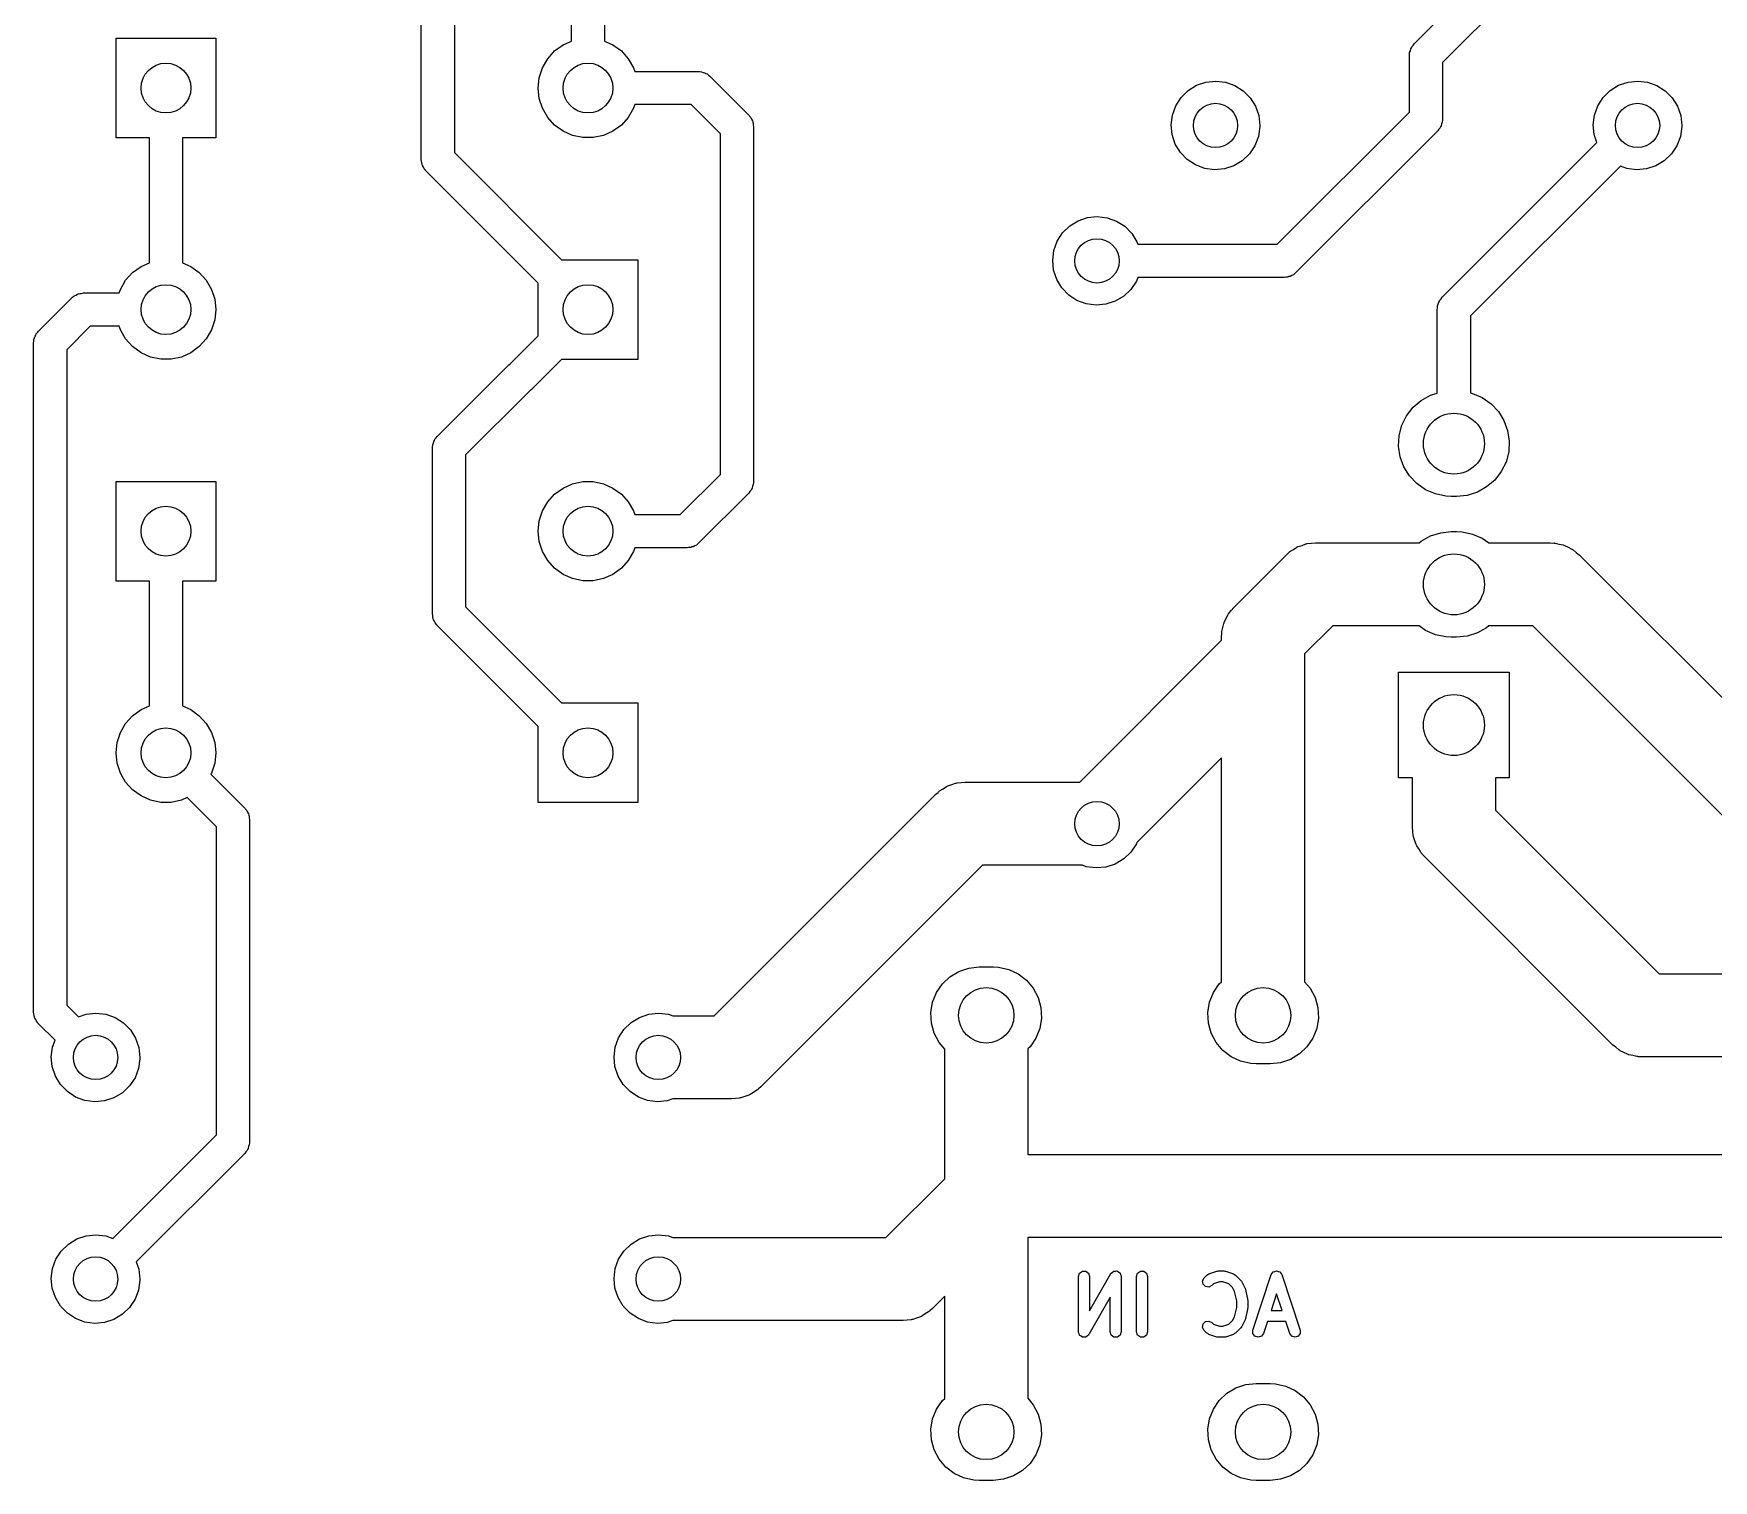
# Model space of a CAD drawing. Extents: x 21 to 79.3, y -79.1 to -20.3.
# Drawn here: x 21 to 51.33, y -79.14 to -53.02 of the extents above; entities that cross this region are included whole.
import ezdxf

# ---------------------------------------------------------------- set-up
doc = ezdxf.new("R2010")
doc.units = 0
doc.layers.add('BLACK', color=7, linetype='CONTINUOUS')

msp = doc.modelspace()

# ---------------------------------------------------------------- linework, layer by layer
at = {"layer": 'BLACK', "linetype": 'CONTINUOUS'}
for p, q in [((45.9279, -53.2029), (49.2254, -49.9053)), ((49.651, -50.3283), (46.44, -53.5393)), ((28, -55.29), (28, -52.0393)), ((28.6, -51.915), (28.6, -55.1657)), ((31.31, -52.085), (31.31, -53.1538)), ((30.71, -53.1538), (30.71, -52.2093)), ((22.49, -54.9), (22.49, -53.1)), ((22.49, -53.1), (24.29, -53.1)), ((24.29, -53.1), (24.29, -54.9)), ((30.2819, -53.471), (30.4078, -53.3312)), ((30.4078, -53.3312), (30.56, -53.2206)), ((30.56, -53.2206), (30.71, -53.1538)), ((31.31, -53.1538), (31.46, -53.2206)), ((31.46, -53.2206), (31.6122, -53.3312)), ((31.6122, -53.3312), (31.7381, -53.471)), ((45.8422, -53.3926), (45.8457, -53.3567)), ((45.8457, -53.3567), (45.858, -53.3258)), ((45.858, -53.3258), (45.8657, -53.2935)), ((45.8657, -53.2935), (45.8782, -53.2752)), ((45.8782, -53.2752), (45.8864, -53.2547)), ((45.8864, -53.2547), (45.909, -53.2303)), ((45.909, -53.2303), (45.9279, -53.2029)), ((30.1297, -53.8129), (30.1878, -53.6339)), ((30.1878, -53.6339), (30.2819, -53.471)), ((31.7381, -53.471), (31.8322, -53.6339)), ((31.8322, -53.6339), (31.8537, -53.7)), ((45.84, -53.415), (45.841, -53.4049)), ((45.84, -54.4357), (45.84, -53.415)), ((45.8404, -53.4003), (45.8422, -53.3926)), ((45.841, -53.4049), (45.8404, -53.4003)), ((46.44, -53.5393), (46.44, -54.56)), ((30.11, -54), (30.1297, -53.8129)), ((31.8537, -53.7), (33, -53.7)), ((33, -53.7), (33.0101, -53.701)), ((33.0101, -53.701), (33.0147, -53.7004)), ((33.0147, -53.7004), (33.0224, -53.7022)), ((33.0224, -53.7022), (33.0583, -53.7057)), ((33.0583, -53.7057), (33.0892, -53.718)), ((33.0892, -53.718), (33.1215, -53.7257)), ((33.1215, -53.7257), (33.1398, -53.7382)), ((33.1398, -53.7382), (33.1603, -53.7464)), ((33.1603, -53.7464), (33.1847, -53.769)), ((33.1847, -53.769), (33.2121, -53.7879)), ((33.2121, -53.7879), (33.9121, -54.4879)), ((41.8475, -54.0446), (41.9994, -53.9511)), ((41.9994, -53.9511), (42.1682, -53.8937)), ((42.1682, -53.8937), (42.3456, -53.875)), ((42.3456, -53.875), (42.5227, -53.8961)), ((42.5227, -53.8961), (42.6907, -53.956)), ((42.6907, -53.956), (42.8413, -54.0515)), ((49.4675, -54.0446), (49.6194, -53.9511)), ((49.6194, -53.9511), (49.7882, -53.8937)), ((49.7882, -53.8937), (49.9656, -53.875)), ((49.9656, -53.875), (50.1427, -53.8961)), ((50.1427, -53.8961), (50.3107, -53.956)), ((50.3107, -53.956), (50.4613, -54.0515)), ((30.1297, -54.1871), (30.11, -54)), ((30.1878, -54.3661), (30.1297, -54.1871)), ((41.6234, -54.3193), (41.72, -54.1694)), ((41.72, -54.1694), (41.8475, -54.0446)), ((42.8413, -54.0515), (42.967, -54.1781)), ((42.967, -54.1781), (43.0615, -54.3293)), ((49.2434, -54.3193), (49.34, -54.1694)), ((49.34, -54.1694), (49.4675, -54.0446)), ((50.4613, -54.0515), (50.587, -54.1781)), ((50.587, -54.1781), (50.6815, -54.3293)), ((30.2819, -54.529), (30.1878, -54.3661)), ((30.4078, -54.6688), (30.2819, -54.529)), ((31.7381, -54.529), (31.6122, -54.6688)), ((31.8322, -54.3661), (31.7381, -54.529)), ((31.8537, -54.3), (31.8322, -54.3661)), ((32.8757, -54.3), (31.8537, -54.3)), ((33.4, -54.8243), (32.8757, -54.3)), ((33.9121, -54.4879), (33.9185, -54.4957)), ((33.9185, -54.4957), (33.9222, -54.4985)), ((33.9222, -54.4985), (33.9264, -54.5053)), ((33.9264, -54.5053), (33.9493, -54.5331)), ((33.9493, -54.5331), (33.9624, -54.5637)), ((33.9624, -54.5637), (33.9799, -54.592)), ((33.9799, -54.592), (33.9839, -54.6137)), ((41.5401, -54.6638), (41.5624, -54.4869)), ((41.5624, -54.4869), (41.6234, -54.3193)), ((43.0615, -54.3293), (43.1201, -54.4978)), ((43.1201, -54.4978), (43.14, -54.675)), ((43.4557, -56.82), (45.84, -54.4357)), ((46.4378, -54.5824), (46.4343, -54.6183)), ((46.4396, -54.5747), (46.4378, -54.5824)), ((46.44, -54.56), (46.439, -54.57)), ((46.439, -54.57), (46.4396, -54.5747)), ((49.1601, -54.6638), (49.1824, -54.4869)), ((49.1824, -54.4869), (49.2434, -54.3193)), ((50.6815, -54.3293), (50.7401, -54.4978)), ((50.7401, -54.4978), (50.76, -54.675)), ((30.56, -54.7794), (30.4078, -54.6688)), ((30.7319, -54.856), (30.56, -54.7794)), ((30.9159, -54.8951), (30.7319, -54.856)), ((31.1041, -54.8951), (30.9159, -54.8951)), ((31.2881, -54.856), (31.1041, -54.8951)), ((31.46, -54.7794), (31.2881, -54.856)), ((31.6122, -54.6688), (31.46, -54.7794)), ((33.4, -60.9757), (33.4, -54.8243)), ((33.9839, -54.6137), (33.9927, -54.634)), ((33.9927, -54.634), (33.9939, -54.6673)), ((33.9939, -54.6673), (34, -54.7)), ((34, -54.7), (34, -61.1)), ((41.5575, -54.8413), (41.5401, -54.6638)), ((41.6138, -55.0106), (41.5575, -54.8413)), ((43.1149, -54.874), (43.0515, -55.0407)), ((43.1397, -54.6973), (43.1149, -54.874)), ((43.14, -54.675), (43.1397, -54.6973)), ((46.3521, -54.7721), (43.7921, -57.3321)), ((46.371, -54.7447), (46.3521, -54.7721)), ((46.3936, -54.7203), (46.371, -54.7447)), ((46.4018, -54.6998), (46.3936, -54.7203)), ((46.4143, -54.6815), (46.4018, -54.6998)), ((46.422, -54.6492), (46.4143, -54.6815)), ((46.4343, -54.6183), (46.422, -54.6492)), ((49.1775, -54.8413), (49.1601, -54.6638)), ((49.2254, -54.9853), (49.1775, -54.8413)), ((50.7349, -54.874), (50.6715, -55.0407)), ((50.7597, -54.6973), (50.7349, -54.874)), ((50.76, -54.675), (50.7597, -54.6973)), ((23.09, -54.9), (22.49, -54.9)), ((23.09, -57.1538), (23.09, -54.9)), ((24.29, -54.9), (23.69, -54.9)), ((23.69, -54.9), (23.69, -57.1538)), ((28.6, -55.1657), (30.5343, -57.1)), ((41.7062, -55.1631), (41.6138, -55.0106)), ((41.8301, -55.2914), (41.7062, -55.1631)), ((42.9528, -55.1892), (42.8237, -55.3122)), ((43.0515, -55.0407), (42.9528, -55.1892)), ((46.4329, -57.7779), (49.2254, -54.9853)), ((50.5728, -55.1892), (50.4437, -55.3122)), ((50.6715, -55.0407), (50.5728, -55.1892)), ((28.0061, -55.3227), (28, -55.29)), ((28.0073, -55.356), (28.0061, -55.3227)), ((28.0161, -55.3763), (28.0073, -55.356)), ((28.0201, -55.398), (28.0161, -55.3763)), ((28.0376, -55.4263), (28.0201, -55.398)), ((28.0507, -55.4569), (28.0376, -55.4263)), ((28.0736, -55.4847), (28.0507, -55.4569)), ((28.0778, -55.4915), (28.0736, -55.4847)), ((28.0815, -55.4943), (28.0778, -55.4915)), ((28.0879, -55.5021), (28.0815, -55.4943)), ((30.11, -57.5243), (28.0879, -55.5021)), ((41.9793, -55.3891), (41.8301, -55.2914)), ((42.1465, -55.4512), (41.9793, -55.3891)), ((42.3232, -55.4748), (42.1465, -55.4512)), ((42.5009, -55.4587), (42.3232, -55.4748)), ((42.6705, -55.4035), (42.5009, -55.4587)), ((42.8237, -55.3122), (42.6705, -55.4035)), ((49.651, -55.4083), (46.945, -58.1143)), ((49.7665, -55.4512), (49.651, -55.4083)), ((49.9432, -55.4748), (49.7665, -55.4512)), ((50.1209, -55.4587), (49.9432, -55.4748)), ((50.2905, -55.4035), (50.1209, -55.4587)), ((50.4437, -55.3122), (50.2905, -55.4035)), ((39.7075, -56.4896), (39.8594, -56.3961)), ((39.8594, -56.3961), (40.0282, -56.3387)), ((40.0282, -56.3387), (40.2056, -56.32)), ((40.2056, -56.32), (40.3827, -56.3411)), ((40.3827, -56.3411), (40.5507, -56.401)), ((40.5507, -56.401), (40.7013, -56.4965)), ((39.4834, -56.7643), (39.58, -56.6144)), ((39.58, -56.6144), (39.7075, -56.4896)), ((40.7013, -56.4965), (40.827, -56.6231)), ((40.827, -56.6231), (40.9215, -56.7743)), ((39.4001, -57.1088), (39.4224, -56.9319)), ((39.4224, -56.9319), (39.4834, -56.7643)), ((40.9215, -56.7743), (40.9374, -56.82)), ((40.9374, -56.82), (43.4557, -56.82)), ((22.7878, -57.3312), (22.94, -57.2206)), ((22.94, -57.2206), (23.09, -57.1538)), ((23.69, -57.1538), (23.84, -57.2206)), ((23.84, -57.2206), (23.9922, -57.3312)), ((30.5343, -57.1), (31.91, -57.1)), ((31.91, -57.1), (31.91, -58.9)), ((39.4175, -57.2863), (39.4001, -57.1088)), ((39.4738, -57.4556), (39.4175, -57.2863)), ((22.5678, -57.6339), (22.6619, -57.471)), ((22.6619, -57.471), (22.7878, -57.3312)), ((23.9922, -57.3312), (24.1181, -57.471)), ((24.1181, -57.471), (24.2122, -57.6339)), ((30.11, -58.4757), (30.11, -57.5243)), ((39.5662, -57.6081), (39.4738, -57.4556)), ((39.6901, -57.7364), (39.5662, -57.6081)), ((40.9115, -57.4857), (40.8128, -57.6342)), ((40.9365, -57.42), (40.9115, -57.4857)), ((43.58, -57.42), (40.9365, -57.42)), ((43.6127, -57.4139), (43.58, -57.42)), ((43.646, -57.4127), (43.6127, -57.4139)), ((43.6663, -57.4039), (43.646, -57.4127)), ((43.688, -57.3999), (43.6663, -57.4039)), ((43.7163, -57.3824), (43.688, -57.3999)), ((43.7469, -57.3693), (43.7163, -57.3824)), ((43.7747, -57.3464), (43.7469, -57.3693)), ((43.7815, -57.3422), (43.7747, -57.3464)), ((43.7843, -57.3385), (43.7815, -57.3422)), ((43.7921, -57.3321), (43.7843, -57.3385)), ((21.0879, -58.3879), (21.6879, -57.7879)), ((21.6879, -57.7879), (21.6957, -57.7815)), ((21.6957, -57.7815), (21.6985, -57.7778)), ((21.6985, -57.7778), (21.7053, -57.7736)), ((21.7053, -57.7736), (21.7331, -57.7507)), ((21.7331, -57.7507), (21.7637, -57.7376)), ((21.7637, -57.7376), (21.792, -57.7201)), ((21.792, -57.7201), (21.8137, -57.7161)), ((21.8137, -57.7161), (21.834, -57.7073)), ((21.834, -57.7073), (21.8673, -57.7061)), ((21.8673, -57.7061), (21.9, -57.7)), ((21.9, -57.7), (22.5463, -57.7)), ((22.5463, -57.7), (22.5678, -57.6339)), ((24.2122, -57.6339), (24.2703, -57.8129)), ((24.2703, -57.8129), (24.29, -58)), ((39.8393, -57.8341), (39.6901, -57.7364)), ((40.0065, -57.8962), (39.8393, -57.8341)), ((40.1832, -57.9198), (40.0065, -57.8962)), ((40.3609, -57.9037), (40.1832, -57.9198)), ((40.5305, -57.8485), (40.3609, -57.9037)), ((40.6837, -57.7572), (40.5305, -57.8485)), ((40.8128, -57.6342), (40.6837, -57.7572)), ((46.3507, -57.9317), (46.363, -57.9008)), ((46.363, -57.9008), (46.3707, -57.8685)), ((46.3707, -57.8685), (46.3832, -57.8502)), ((46.3832, -57.8502), (46.3914, -57.8297)), ((46.3914, -57.8297), (46.414, -57.8053)), ((46.414, -57.8053), (46.4329, -57.7779)), ((24.2703, -58.1871), (24.2122, -58.3661)), ((24.29, -58), (24.2703, -58.1871)), ((46.345, -57.99), (46.346, -57.9799)), ((46.345, -59.5061), (46.345, -57.99)), ((46.3454, -57.9753), (46.3472, -57.9676)), ((46.346, -57.9799), (46.3454, -57.9753)), ((46.3472, -57.9676), (46.3507, -57.9317)), ((46.945, -58.1143), (46.945, -59.5047)), ((21.0057, -58.5417), (21.018, -58.5108)), ((21.018, -58.5108), (21.0257, -58.4785)), ((21.0257, -58.4785), (21.0382, -58.4602)), ((21.0382, -58.4602), (21.0464, -58.4397)), ((21.0464, -58.4397), (21.069, -58.4153)), ((21.069, -58.4153), (21.0879, -58.3879)), ((22.0243, -58.3), (21.6, -58.7243)), ((22.5463, -58.3), (22.0243, -58.3)), ((22.5678, -58.3661), (22.5463, -58.3)), ((22.6619, -58.529), (22.5678, -58.3661)), ((22.7878, -58.6688), (22.6619, -58.529)), ((24.1181, -58.529), (23.9922, -58.6688)), ((24.2122, -58.3661), (24.1181, -58.529)), ((29.612, -58.9738), (30.11, -58.4757)), ((21, -58.6), (21.001, -58.5899)), ((21, -70.68), (21, -58.6)), ((21.0004, -58.5853), (21.0022, -58.5776)), ((21.001, -58.5899), (21.0004, -58.5853)), ((21.0022, -58.5776), (21.0057, -58.5417)), ((21.6, -58.7243), (21.6, -70.5557)), ((22.94, -58.7794), (22.7878, -58.6688)), ((23.1119, -58.856), (22.94, -58.7794)), ((23.84, -58.7794), (23.6681, -58.856)), ((23.9922, -58.6688), (23.84, -58.7794)), ((23.2959, -58.8951), (23.1119, -58.856)), ((23.4841, -58.8951), (23.2959, -58.8951)), ((23.6681, -58.856), (23.4841, -58.8951)), ((28.2879, -60.2879), (29.5634, -59.0124)), ((29.5634, -59.0124), (29.5712, -59.006)), ((29.5712, -59.006), (29.574, -59.0023)), ((29.574, -59.0023), (29.5807, -58.9981)), ((29.5807, -58.9981), (29.6086, -58.9752)), ((29.6086, -58.9752), (29.612, -58.9738)), ((30.5343, -58.9), (29.9976, -59.4366)), ((31.91, -58.9), (30.5343, -58.9)), ((29.987, -59.4468), (29.9802, -59.4509)), ((29.9898, -59.4431), (29.987, -59.4468)), ((29.9976, -59.4366), (29.9898, -59.4431)), ((29.949, -59.4753), (28.8, -60.6243)), ((29.9524, -59.4738), (29.949, -59.4753)), ((29.9802, -59.4509), (29.9524, -59.4738)), ((45.9077, -59.7631), (46.0539, -59.6379)), ((46.0539, -59.6379), (46.2223, -59.5445)), ((46.2223, -59.5445), (46.345, -59.5061)), ((46.945, -59.5047), (46.9805, -59.5121)), ((46.9805, -59.5121), (47.1572, -59.5885)), ((47.1572, -59.5885), (47.3149, -59.699)), ((47.3149, -59.699), (47.4472, -59.8388)), ((45.7047, -60.088), (45.7897, -59.9153)), ((45.7897, -59.9153), (45.9077, -59.7631)), ((47.4472, -59.8388), (47.5486, -60.0025)), ((47.5486, -60.0025), (47.6151, -60.1831)), ((28.2382, -60.3602), (28.2464, -60.3397)), ((28.2464, -60.3397), (28.269, -60.3153)), ((28.269, -60.3153), (28.2879, -60.2879)), ((45.6461, -60.4665), (45.6562, -60.2743)), ((45.6562, -60.2743), (45.7047, -60.088)), ((47.6151, -60.1831), (47.6439, -60.3735)), ((28.2, -60.5), (28.201, -60.4899)), ((28.2, -63.49), (28.2, -60.5)), ((28.2004, -60.4853), (28.2022, -60.4776)), ((28.201, -60.4899), (28.2004, -60.4853)), ((28.2022, -60.4776), (28.2057, -60.4417)), ((28.2057, -60.4417), (28.218, -60.4108)), ((28.218, -60.4108), (28.2257, -60.3785)), ((28.2257, -60.3785), (28.2382, -60.3602)), ((28.8, -60.6243), (28.8, -63.3657)), ((45.6749, -60.6569), (45.6461, -60.4665)), ((45.7414, -60.8375), (45.6749, -60.6569)), ((47.6338, -60.5657), (47.5853, -60.752)), ((47.6439, -60.3735), (47.6338, -60.5657)), ((45.8428, -61.0012), (45.7414, -60.8375)), ((47.5003, -60.9247), (47.3823, -61.0769)), ((47.5853, -60.752), (47.5003, -60.9247)), ((22.49, -62.9), (22.49, -61.1)), ((22.49, -61.1), (24.29, -61.1)), ((24.29, -61.1), (24.29, -62.9)), ((30.4078, -61.3312), (30.56, -61.2206)), ((30.56, -61.2206), (30.7319, -61.144)), ((30.7319, -61.144), (30.9159, -61.1049)), ((30.9159, -61.1049), (31.1041, -61.1049)), ((31.1041, -61.1049), (31.2881, -61.144)), ((31.2881, -61.144), (31.46, -61.2206)), ((31.46, -61.2206), (31.6122, -61.3312)), ((32.6757, -61.7), (33.4, -60.9757)), ((33.9536, -61.2603), (33.931, -61.2847)), ((33.9618, -61.2398), (33.9536, -61.2603)), ((33.9743, -61.2215), (33.9618, -61.2398)), ((33.982, -61.1892), (33.9743, -61.2215)), ((33.9943, -61.1583), (33.982, -61.1892)), ((33.9978, -61.1224), (33.9943, -61.1583)), ((33.9996, -61.1147), (33.9978, -61.1224)), ((34, -61.1), (33.999, -61.1101)), ((33.999, -61.1101), (33.9996, -61.1147)), ((45.9751, -61.141), (45.8428, -61.0012)), ((46.1328, -61.2515), (45.9751, -61.141)), ((46.3095, -61.3279), (46.1328, -61.2515)), ((47.2361, -61.2021), (47.0677, -61.2955)), ((47.3823, -61.0769), (47.2361, -61.2021)), ((30.1878, -61.6339), (30.2819, -61.471)), ((30.2819, -61.471), (30.4078, -61.3312)), ((31.6122, -61.3312), (31.7381, -61.471)), ((31.7381, -61.471), (31.8322, -61.6339)), ((33.9121, -61.3121), (33.0121, -62.2121)), ((33.931, -61.2847), (33.9121, -61.3121)), ((46.4979, -61.3673), (46.3095, -61.3279)), ((46.5975, -61.3725), (46.4979, -61.3673)), ((46.6925, -61.3725), (46.5975, -61.3725)), ((46.884, -61.353), (46.6925, -61.3725)), ((47.0677, -61.2955), (46.884, -61.353)), ((30.11, -62), (30.1297, -61.8129)), ((30.1297, -61.8129), (30.1878, -61.6339)), ((31.8322, -61.6339), (31.8537, -61.7)), ((31.8537, -61.7), (32.6757, -61.7)), ((30.1297, -62.1871), (30.11, -62)), ((46.0539, -62.1779), (46.2223, -62.0845)), ((46.2223, -62.0845), (46.406, -62.027)), ((46.406, -62.027), (46.5975, -62.0075)), ((46.5975, -62.0075), (46.6925, -62.0075)), ((46.6925, -62.0075), (46.7921, -62.0127)), ((46.7921, -62.0127), (46.9805, -62.0521)), ((46.9805, -62.0521), (47.1572, -62.1285)), ((47.1572, -62.1285), (47.2735, -62.21)), ((30.1878, -62.3661), (30.1297, -62.1871)), ((30.2819, -62.529), (30.1878, -62.3661)), ((31.8322, -62.3661), (31.7381, -62.529)), ((31.8537, -62.3), (31.8322, -62.3661)), ((32.8, -62.3), (31.8537, -62.3)), ((32.8327, -62.2939), (32.8, -62.3)), ((32.866, -62.2927), (32.8327, -62.2939)), ((32.8863, -62.2839), (32.866, -62.2927)), ((32.908, -62.2799), (32.8863, -62.2839)), ((32.9363, -62.2624), (32.908, -62.2799)), ((32.9669, -62.2493), (32.9363, -62.2624)), ((32.9947, -62.2264), (32.9669, -62.2493)), ((33.0015, -62.2222), (32.9947, -62.2264)), ((33.0043, -62.2185), (33.0015, -62.2222)), ((33.0121, -62.2121), (33.0043, -62.2185)), ((42.6697, -63.3747), (43.6147, -62.4297)), ((43.6147, -62.4297), (43.6549, -62.3941)), ((43.6549, -62.3941), (43.6639, -62.3846)), ((43.6639, -62.3846), (43.6707, -62.3801)), ((43.6707, -62.3801), (43.6843, -62.3682)), ((43.6843, -62.3682), (43.7474, -62.3299)), ((43.7474, -62.3299), (43.8092, -62.2894)), ((43.8092, -62.2894), (43.8215, -62.2849)), ((43.8215, -62.2849), (43.8328, -62.2781)), ((43.8328, -62.2781), (43.903, -62.2553)), ((43.903, -62.2553), (43.9725, -62.2301)), ((43.9725, -62.2301), (43.9855, -62.2286)), ((43.9855, -62.2286), (43.998, -62.2245)), ((43.998, -62.2245), (44.0716, -62.2186)), ((44.0716, -62.2186), (44.145, -62.21)), ((44.145, -62.21), (46.0164, -62.21)), ((46.0164, -62.21), (46.0539, -62.1779)), ((47.2735, -62.21), (48.38, -62.21)), ((48.38, -62.21), (48.4336, -62.2133)), ((48.4336, -62.2133), (48.4467, -62.213)), ((48.4467, -62.213), (48.4547, -62.2146)), ((48.4547, -62.2146), (48.4727, -62.2158)), ((48.4727, -62.2158), (48.5444, -62.2333)), ((48.5444, -62.2333), (48.6167, -62.2483)), ((48.6167, -62.2483), (48.6287, -62.2539)), ((48.6287, -62.2539), (48.6414, -62.257)), ((48.6414, -62.257), (48.7072, -62.2906)), ((48.7072, -62.2906), (48.7741, -62.3219)), ((48.7741, -62.3219), (48.7844, -62.3301)), ((48.7844, -62.3301), (48.7961, -62.336)), ((48.7961, -62.336), (48.8524, -62.3839)), ((48.8524, -62.3839), (48.9103, -62.4297)), ((48.9103, -62.4297), (52.7, -66.2193)), ((30.4078, -62.6688), (30.2819, -62.529)), ((30.56, -62.7794), (30.4078, -62.6688)), ((30.7319, -62.856), (30.56, -62.7794)), ((31.46, -62.7794), (31.2881, -62.856)), ((31.6122, -62.6688), (31.46, -62.7794)), ((31.7381, -62.529), (31.6122, -62.6688)), ((23.09, -62.9), (22.49, -62.9)), ((23.09, -65.1538), (23.09, -62.9)), ((24.29, -62.9), (23.69, -62.9)), ((23.69, -62.9), (23.69, -65.1538)), ((30.9159, -62.8951), (30.7319, -62.856)), ((31.1041, -62.8951), (30.9159, -62.8951)), ((31.2881, -62.856), (31.1041, -62.8951)), ((28.8, -63.3657), (30.5343, -65.1)), ((42.6239, -63.4326), (42.6697, -63.3747)), ((28.2061, -63.5227), (28.2, -63.49)), ((28.2073, -63.556), (28.2061, -63.5227)), ((28.2161, -63.5763), (28.2073, -63.556)), ((28.2201, -63.598), (28.2161, -63.5763)), ((28.2376, -63.6263), (28.2201, -63.598)), ((28.2507, -63.6569), (28.2376, -63.6263)), ((28.2736, -63.6847), (28.2507, -63.6569)), ((28.2778, -63.6915), (28.2736, -63.6847)), ((28.2815, -63.6943), (28.2778, -63.6915)), ((42.4733, -63.7406), (42.4883, -63.6683)), ((42.4883, -63.6683), (42.4939, -63.6563)), ((42.4939, -63.6563), (42.497, -63.6436)), ((42.497, -63.6436), (42.5306, -63.5778)), ((42.5306, -63.5778), (42.5619, -63.5109)), ((42.5619, -63.5109), (42.5701, -63.5006)), ((42.5701, -63.5006), (42.576, -63.4889)), ((42.576, -63.4889), (42.6239, -63.4326)), ((28.2879, -63.7021), (28.2815, -63.6943)), ((30.11, -65.5243), (28.2879, -63.7021)), ((39.8893, -66.53), (42.45, -63.9693)), ((42.45, -63.905), (42.4533, -63.8514)), ((42.45, -63.9693), (42.45, -63.905)), ((42.453, -63.8383), (42.4546, -63.8303)), ((42.4533, -63.8514), (42.453, -63.8383)), ((42.4546, -63.8303), (42.4558, -63.8123)), ((42.4558, -63.8123), (42.4733, -63.7406)), ((44.4557, -63.71), (43.95, -64.2157)), ((46.0165, -63.71), (44.4557, -63.71)), ((46.1328, -63.7915), (46.0165, -63.71)), ((46.3095, -63.8679), (46.1328, -63.7915)), ((46.4979, -63.9073), (46.3095, -63.8679)), ((46.5975, -63.9125), (46.4979, -63.9073)), ((46.6925, -63.9125), (46.5975, -63.9125)), ((46.884, -63.893), (46.6925, -63.9125)), ((47.0677, -63.8355), (46.884, -63.893)), ((47.2361, -63.7421), (47.0677, -63.8355)), ((47.2736, -63.71), (47.2361, -63.7421)), ((48.0693, -63.71), (47.2736, -63.71)), ((51.9732, -67.6139), (48.0693, -63.71)), ((43.95, -64.2157), (43.95, -70.1319)), ((45.645, -66.4525), (45.645, -64.5475)), ((45.645, -64.5475), (47.645, -64.5475)), ((47.645, -64.5475), (47.645, -66.4525)), ((22.94, -65.2206), (23.09, -65.1538)), ((23.69, -65.1538), (23.84, -65.2206)), ((30.5343, -65.1), (31.91, -65.1)), ((31.91, -65.1), (31.91, -66.9)), ((22.5678, -65.6339), (22.6619, -65.471)), ((22.6619, -65.471), (22.7878, -65.3312)), ((22.7878, -65.3312), (22.94, -65.2206)), ((23.84, -65.2206), (23.9922, -65.3312)), ((23.9922, -65.3312), (24.1181, -65.471)), ((24.1181, -65.471), (24.2122, -65.6339)), ((22.49, -66), (22.5097, -65.8129)), ((22.5097, -65.8129), (22.5678, -65.6339)), ((24.2122, -65.6339), (24.2703, -65.8129)), ((24.2703, -65.8129), (24.29, -66)), ((30.11, -66.9), (30.11, -65.5243)), ((22.5097, -66.1871), (22.49, -66)), ((24.29, -66), (24.2703, -66.1871)), ((42.45, -66.0907), (40.9217, -67.619)), ((42.45, -70.1338), (42.45, -66.0907)), ((22.5678, -66.3661), (22.5097, -66.1871)), ((22.6619, -66.529), (22.5678, -66.3661)), ((24.2122, -66.3661), (24.2005, -66.3863)), ((24.2005, -66.3863), (24.8121, -66.9979)), ((24.2703, -66.1871), (24.2122, -66.3661)), ((22.7878, -66.6688), (22.6619, -66.529)), ((22.94, -66.7794), (22.7878, -66.6688)), ((37.2897, -66.7497), (37.3299, -66.7141)), ((37.3299, -66.7141), (37.3389, -66.7046)), ((37.3389, -66.7046), (37.3457, -66.7001)), ((37.3457, -66.7001), (37.3593, -66.6882)), ((37.3593, -66.6882), (37.4224, -66.6499)), ((37.4224, -66.6499), (37.4842, -66.6094)), ((37.4842, -66.6094), (37.4965, -66.6049)), ((37.4965, -66.6049), (37.5078, -66.5981)), ((37.5078, -66.5981), (37.578, -66.5753)), ((37.578, -66.5753), (37.6475, -66.5501)), ((37.6475, -66.5501), (37.6605, -66.5486)), ((37.6605, -66.5486), (37.673, -66.5445)), ((37.673, -66.5445), (37.7466, -66.5386)), ((37.7466, -66.5386), (37.82, -66.53)), ((37.82, -66.53), (39.8893, -66.53)), ((45.895, -66.4525), (45.645, -66.4525)), ((45.895, -67.345), (45.895, -66.4525)), ((47.645, -66.4525), (47.395, -66.4525)), ((47.395, -66.4525), (47.395, -67.0343)), ((23.1119, -66.856), (22.94, -66.7794)), ((23.2959, -66.8951), (23.1119, -66.856)), ((23.4841, -66.8951), (23.2959, -66.8951)), ((23.6681, -66.856), (23.4841, -66.8951)), ((23.7744, -66.8086), (23.6681, -66.856)), ((24.3, -67.3343), (23.7744, -66.8086)), ((24.8121, -66.9979), (24.8185, -67.0057)), ((24.8185, -67.0057), (24.8222, -67.0085)), ((24.8222, -67.0085), (24.8264, -67.0153)), ((24.8264, -67.0153), (24.8493, -67.0431)), ((31.91, -66.9), (30.11, -66.9)), ((33.2893, -70.75), (37.2897, -66.7497)), ((24.8493, -67.0431), (24.8624, -67.0737)), ((24.8624, -67.0737), (24.8799, -67.102)), ((24.8799, -67.102), (24.8839, -67.1237)), ((24.8839, -67.1237), (24.8927, -67.144)), ((24.8927, -67.144), (24.8939, -67.1773)), ((24.8939, -67.1773), (24.9, -67.21)), ((24.9, -67.21), (24.9, -73.02)), ((47.395, -67.0343), (50.3507, -69.99)), ((24.3, -72.8957), (24.3, -67.3343)), ((40.9217, -67.619), (40.9115, -67.6457)), ((45.9036, -67.4184), (45.895, -67.345)), ((45.9095, -67.492), (45.9036, -67.4184)), ((45.9136, -67.5045), (45.9095, -67.492)), ((45.9151, -67.5175), (45.9136, -67.5045)), ((45.9403, -67.587), (45.9151, -67.5175)), ((45.9631, -67.6572), (45.9403, -67.587)), ((40.6837, -67.9172), (40.5305, -68.0085)), ((40.8128, -67.7942), (40.6837, -67.9172)), ((40.9115, -67.6457), (40.8128, -67.7942)), ((45.9699, -67.6685), (45.9631, -67.6572)), ((45.9744, -67.6808), (45.9699, -67.6685)), ((46.0149, -67.7426), (45.9744, -67.6808)), ((46.0532, -67.8057), (46.0149, -67.7426)), ((46.0651, -67.8193), (46.0532, -67.8057)), ((46.0696, -67.8261), (46.0651, -67.8193)), ((46.0791, -67.8351), (46.0696, -67.8261)), ((46.1147, -67.8753), (46.0791, -67.8351)), ((49.5097, -71.2703), (46.1147, -67.8753)), ((38.1307, -68.03), (34.1303, -72.0303)), ((39.9359, -68.03), (38.1307, -68.03)), ((40.0065, -68.0562), (39.9359, -68.03)), ((40.1832, -68.0798), (40.0065, -68.0562)), ((40.3609, -68.0637), (40.1832, -68.0798)), ((40.5305, -68.0085), (40.3609, -68.0637)), ((37.4087, -70.1729), (37.546, -70.043)), ((37.546, -70.043), (37.708, -69.9457)), ((37.708, -69.9457), (37.8871, -69.8854)), ((37.8871, -69.8854), (38.075, -69.865)), ((38.075, -69.865), (38.325, -69.865)), ((38.325, -69.865), (38.4225, -69.8705)), ((38.4225, -69.8705), (38.607, -69.9117)), ((38.607, -69.9117), (38.7783, -69.9916)), ((38.7783, -69.9916), (38.9284, -70.1063)), ((50.3507, -69.99), (55.1342, -69.99)), ((37.2322, -70.5047), (37.3024, -70.3292)), ((37.3024, -70.3292), (37.4087, -70.1729)), ((38.9284, -70.1063), (39.0504, -70.2507)), ((39.0504, -70.2507), (39.1386, -70.4179)), ((42.2322, -70.5047), (42.3024, -70.3292)), ((42.3024, -70.3292), (42.4087, -70.1729)), ((42.4087, -70.1729), (42.45, -70.1338)), ((43.95, -70.1319), (44.0504, -70.2507)), ((44.0504, -70.2507), (44.1386, -70.4179)), ((21.6, -70.5557), (21.81, -70.7657)), ((37.2014, -70.6912), (37.2322, -70.5047)), ((39.1386, -70.4179), (39.1887, -70.6001)), ((39.1887, -70.6001), (39.1986, -70.7888)), ((42.2014, -70.6912), (42.2322, -70.5047)), ((44.1386, -70.4179), (44.1887, -70.6001)), ((44.1887, -70.6001), (44.1986, -70.7888)), ((21.0061, -70.7127), (21, -70.68)), ((21.0073, -70.746), (21.0061, -70.7127)), ((21.0161, -70.7663), (21.0073, -70.746)), ((21.0201, -70.788), (21.0161, -70.7663)), ((21.0376, -70.8163), (21.0201, -70.788)), ((21.0507, -70.8469), (21.0376, -70.8163)), ((21.0736, -70.8747), (21.0507, -70.8469)), ((21.0778, -70.8815), (21.0736, -70.8747)), ((21.0815, -70.8843), (21.0778, -70.8815)), ((21.0879, -70.8921), (21.0815, -70.8843)), ((21.3865, -71.1908), (21.0879, -70.8921)), ((21.81, -70.7657), (21.9482, -70.7187)), ((21.9482, -70.7187), (22.1256, -70.7)), ((22.1256, -70.7), (22.3027, -70.7211)), ((22.3027, -70.7211), (22.4707, -70.781)), ((22.4707, -70.781), (22.6213, -70.8765)), ((22.6213, -70.8765), (22.747, -71.0031)), ((31.66, -70.9944), (31.7875, -70.8696)), ((31.7875, -70.8696), (31.9394, -70.7761)), ((31.9394, -70.7761), (32.1082, -70.7187)), ((32.1082, -70.7187), (32.2856, -70.7)), ((32.2856, -70.7), (32.4627, -70.7211)), ((32.4627, -70.7211), (32.5437, -70.75)), ((32.5437, -70.75), (33.2893, -70.75)), ((37.2113, -70.8799), (37.2014, -70.6912)), ((37.2614, -71.0621), (37.2113, -70.8799)), ((39.1986, -70.7888), (39.1678, -70.9753)), ((42.2113, -70.8799), (42.2014, -70.6912)), ((42.2614, -71.0621), (42.2113, -70.8799)), ((44.1986, -70.7888), (44.1678, -70.9753)), ((21.3424, -71.3119), (21.3865, -71.1908)), ((22.747, -71.0031), (22.8415, -71.1543)), ((22.8415, -71.1543), (22.9001, -71.3228)), ((31.5024, -71.3119), (31.5634, -71.1443)), ((31.5634, -71.1443), (31.66, -70.9944)), ((37.3496, -71.2293), (37.2614, -71.0621)), ((37.45, -71.3481), (37.3496, -71.2293)), ((39.0976, -71.1508), (38.9913, -71.3071)), ((39.1678, -70.9753), (39.0976, -71.1508)), ((42.3496, -71.2293), (42.2614, -71.0621)), ((42.4716, -71.3736), (42.3496, -71.2293)), ((44.0976, -71.1508), (43.9913, -71.3071)), ((44.1678, -70.9753), (44.0976, -71.1508)), ((49.5676, -71.3161), (49.5097, -71.2703)), ((21.3201, -71.4888), (21.3424, -71.3119)), ((21.3375, -71.6663), (21.3201, -71.4888)), ((22.9197, -71.5223), (22.8949, -71.699)), ((22.9001, -71.3228), (22.92, -71.5)), ((22.92, -71.5), (22.9197, -71.5223)), ((31.4801, -71.4888), (31.5024, -71.3119)), ((31.4975, -71.6663), (31.4801, -71.4888)), ((37.45, -73.6893), (37.45, -71.3481)), ((38.9913, -71.3071), (38.95, -71.3462)), ((38.95, -71.3462), (38.95, -73.25)), ((42.6217, -71.4884), (42.4716, -71.3736)), ((42.793, -71.5683), (42.6217, -71.4884)), ((42.9775, -71.6095), (42.793, -71.5683)), ((43.692, -71.5343), (43.5129, -71.5946)), ((43.854, -71.437), (43.692, -71.5343)), ((43.9913, -71.3071), (43.854, -71.437)), ((49.6239, -71.364), (49.5676, -71.3161)), ((49.6356, -71.3699), (49.6239, -71.364)), ((49.6459, -71.3781), (49.6356, -71.3699)), ((49.7128, -71.4094), (49.6459, -71.3781)), ((49.7786, -71.443), (49.7128, -71.4094)), ((49.7913, -71.4461), (49.7786, -71.443)), ((49.8033, -71.4517), (49.7913, -71.4461)), ((49.8756, -71.4667), (49.8033, -71.4517)), ((49.9473, -71.4842), (49.8756, -71.4667)), ((49.9653, -71.4854), (49.9473, -71.4842)), ((49.9733, -71.487), (49.9653, -71.4854)), ((49.9864, -71.4867), (49.9733, -71.487)), ((50.04, -71.49), (49.9864, -71.4867)), ((55.1251, -71.49), (50.04, -71.49)), ((21.3938, -71.8356), (21.3375, -71.6663)), ((21.4862, -71.9881), (21.3938, -71.8356)), ((22.8315, -71.8657), (22.7328, -72.0142)), ((22.8949, -71.699), (22.8315, -71.8657)), ((31.5538, -71.8356), (31.4975, -71.6663)), ((31.6462, -71.9881), (31.5538, -71.8356)), ((43.075, -71.615), (42.9775, -71.6095)), ((43.325, -71.615), (43.075, -71.615)), ((43.5129, -71.5946), (43.325, -71.615)), ((21.6101, -72.1164), (21.4862, -71.9881)), ((21.7593, -72.2141), (21.6101, -72.1164)), ((22.6037, -72.1372), (22.4505, -72.2285)), ((22.7328, -72.0142), (22.6037, -72.1372)), ((31.7701, -72.1164), (31.6462, -71.9881)), ((31.9193, -72.2141), (31.7701, -72.1164)), ((33.9122, -72.1819), (33.842, -72.2047)), ((33.9235, -72.1751), (33.9122, -72.1819)), ((33.9358, -72.1706), (33.9235, -72.1751)), ((33.9976, -72.1301), (33.9358, -72.1706)), ((34.0607, -72.0918), (33.9976, -72.1301)), ((34.0743, -72.0799), (34.0607, -72.0918)), ((34.0811, -72.0754), (34.0743, -72.0799)), ((34.0901, -72.0659), (34.0811, -72.0754)), ((34.1303, -72.0303), (34.0901, -72.0659)), ((21.9265, -72.2762), (21.7593, -72.2141)), ((22.1032, -72.2998), (21.9265, -72.2762)), ((22.2809, -72.2837), (22.1032, -72.2998)), ((22.4505, -72.2285), (22.2809, -72.2837)), ((32.0865, -72.2762), (31.9193, -72.2141)), ((32.2632, -72.2998), (32.0865, -72.2762)), ((32.4409, -72.2837), (32.2632, -72.2998)), ((32.5445, -72.25), (32.4409, -72.2837)), ((33.6, -72.25), (32.5445, -72.25)), ((33.6734, -72.2414), (33.6, -72.25)), ((33.747, -72.2355), (33.6734, -72.2414)), ((33.7595, -72.2314), (33.747, -72.2355)), ((33.7725, -72.2299), (33.7595, -72.2314)), ((33.842, -72.2047), (33.7725, -72.2299)), ((22.4295, -74.7663), (24.3, -72.8957)), ((24.8943, -73.0783), (24.882, -73.1092)), ((24.8978, -73.0424), (24.8943, -73.0783)), ((24.8996, -73.0347), (24.8978, -73.0424)), ((24.9, -73.02), (24.899, -73.03)), ((24.899, -73.03), (24.8996, -73.0347)), ((24.8121, -73.2321), (22.854, -75.1903)), ((24.831, -73.2047), (24.8121, -73.2321)), ((24.8536, -73.1803), (24.831, -73.2047)), ((24.8618, -73.1598), (24.8536, -73.1803)), ((24.8743, -73.1415), (24.8618, -73.1598)), ((24.882, -73.1092), (24.8743, -73.1415)), ((38.95, -73.25), (61.55, -73.25)), ((36.3893, -74.75), (37.45, -73.6893)), ((21.5, -74.9944), (21.6275, -74.8696)), ((21.6275, -74.8696), (21.7794, -74.7761)), ((21.7794, -74.7761), (21.9482, -74.7187)), ((21.9482, -74.7187), (22.1256, -74.7)), ((22.1256, -74.7), (22.3027, -74.7211)), ((22.3027, -74.7211), (22.4295, -74.7663)), ((31.66, -74.9944), (31.7875, -74.8696)), ((31.7875, -74.8696), (31.9394, -74.7761)), ((31.9394, -74.7761), (32.1082, -74.7187)), ((32.1082, -74.7187), (32.2856, -74.7)), ((32.2856, -74.7), (32.4627, -74.7211)), ((32.4627, -74.7211), (32.5437, -74.75)), ((32.5437, -74.75), (36.3893, -74.75)), ((61.55, -74.75), (38.95, -74.75)), ((38.95, -74.75), (38.95, -77.6519)), ((21.3424, -75.3119), (21.4034, -75.1443)), ((21.4034, -75.1443), (21.5, -74.9944)), ((22.854, -75.1903), (22.9001, -75.3228)), ((31.5024, -75.3119), (31.5634, -75.1443)), ((31.5634, -75.1443), (31.66, -74.9944)), ((21.3201, -75.4888), (21.3424, -75.3119)), ((21.3375, -75.6663), (21.3201, -75.4888)), ((22.9001, -75.3228), (22.92, -75.5)), ((22.92, -75.5), (22.9197, -75.5223)), ((31.4801, -75.4888), (31.5024, -75.3119)), ((31.4975, -75.6663), (31.4801, -75.4888)), ((39.8667, -75.4524), (39.8858, -75.3936)), ((39.8667, -76.4524), (39.8667, -75.4524)), ((39.8858, -75.3936), (39.9358, -75.3573)), ((39.9358, -75.3573), (39.9976, -75.3573)), ((39.9976, -75.3573), (40.0476, -75.3936)), ((40.0476, -75.3936), (40.0667, -75.4524)), ((40.0667, -76.0758), (40.4513, -75.4028)), ((40.0667, -75.4524), (40.0667, -76.0758)), ((40.4513, -75.4028), (40.4554, -75.399)), ((40.4554, -75.399), (40.4572, -75.3936)), ((40.4572, -75.3936), (40.478, -75.3785)), ((40.478, -75.3785), (40.497, -75.3612)), ((40.497, -75.3612), (40.5026, -75.3606)), ((40.5026, -75.3606), (40.5072, -75.3573)), ((40.5072, -75.3573), (40.5329, -75.3573)), ((40.5329, -75.3573), (40.5585, -75.3545)), ((40.5585, -75.3545), (40.5634, -75.3573)), ((40.5634, -75.3573), (40.569, -75.3573)), ((40.569, -75.3573), (40.5898, -75.3724)), ((40.5898, -75.3724), (40.6121, -75.3851)), ((40.6121, -75.3851), (40.6144, -75.3903)), ((40.6144, -75.3903), (40.619, -75.3936)), ((40.619, -75.3936), (40.6269, -75.418)), ((40.6269, -75.418), (40.6375, -75.4415)), ((40.6375, -75.4415), (40.6364, -75.447)), ((40.6364, -75.447), (40.6381, -75.4524)), ((40.6381, -75.4524), (40.6381, -76.4524)), ((40.9143, -75.4524), (40.9334, -75.3936)), ((40.9143, -76.4524), (40.9143, -75.4524)), ((40.9334, -75.3936), (40.9834, -75.3573)), ((40.9834, -75.3573), (41.0452, -75.3573)), ((41.0452, -75.3573), (41.0952, -75.3936)), ((41.0952, -75.3936), (41.1143, -75.4524)), ((41.1143, -75.4524), (41.1143, -76.4524)), ((42.106, -75.532), (42.134, -75.4769)), ((42.134, -75.4769), (42.1817, -75.4293)), ((42.1817, -75.4293), (42.2022, -75.4188)), ((42.2022, -75.4188), (42.2208, -75.4051)), ((42.2208, -75.4051), (42.3636, -75.3575)), ((42.3636, -75.3575), (42.3798, -75.3574)), ((42.3798, -75.3574), (42.3952, -75.3524)), ((42.3952, -75.3524), (42.4905, -75.3524)), ((42.4905, -75.3524), (42.5059, -75.3574)), ((42.5059, -75.3574), (42.5221, -75.3575)), ((42.5221, -75.3575), (42.665, -75.4051)), ((42.665, -75.4051), (42.6835, -75.4188)), ((42.6835, -75.4188), (42.704, -75.4293)), ((42.704, -75.4293), (42.7993, -75.5245)), ((43.0147, -76.4208), (43.348, -75.4208)), ((43.348, -75.4208), (43.3659, -75.3965)), ((43.3659, -75.3965), (43.3835, -75.3719)), ((43.3835, -75.3719), (43.3842, -75.3717)), ((43.3842, -75.3717), (43.3847, -75.371)), ((43.3847, -75.371), (43.4135, -75.3619)), ((43.4135, -75.3619), (43.4421, -75.3524)), ((43.4421, -75.3524), (43.4429, -75.3526)), ((43.4429, -75.3526), (43.4436, -75.3524)), ((43.4436, -75.3524), (43.4723, -75.3619)), ((43.4723, -75.3619), (43.501, -75.371)), ((43.501, -75.371), (43.5015, -75.3717)), ((43.5015, -75.3717), (43.5022, -75.3719)), ((43.5022, -75.3719), (43.5198, -75.3965)), ((43.5198, -75.3965), (43.5377, -75.4208)), ((43.5377, -75.4208), (43.8711, -76.4208)), ((21.3938, -75.8356), (21.3375, -75.6663)), ((22.8949, -75.699), (22.8315, -75.8657)), ((22.9197, -75.5223), (22.8949, -75.699)), ((31.5538, -75.8356), (31.4975, -75.6663)), ((37.45, -75.8107), (37.2303, -76.0303)), ((37.45, -77.6538), (37.45, -75.8107)), ((42.1157, -75.593), (42.106, -75.532)), ((42.1594, -75.6367), (42.1157, -75.593)), ((42.2204, -75.6464), (42.1594, -75.6367)), ((42.2755, -75.6183), (42.2204, -75.6464)), ((42.3064, -75.5874), (42.2755, -75.6183)), ((42.4115, -75.5524), (42.3064, -75.5874)), ((42.4742, -75.5524), (42.4115, -75.5524)), ((42.5793, -75.5874), (42.4742, -75.5524)), ((42.6464, -75.6545), (42.5793, -75.5874)), ((42.6818, -75.7254), (42.6464, -75.6545)), ((42.7238, -75.8933), (42.6818, -75.7254)), ((42.7993, -75.5245), (42.8066, -75.539)), ((42.8066, -75.539), (42.818, -75.5505)), ((42.818, -75.5505), (42.8656, -75.6458)), ((42.8656, -75.6458), (42.8673, -75.6568)), ((42.8673, -75.6568), (42.8732, -75.6662)), ((42.8732, -75.6662), (42.9208, -75.8567)), ((43.4429, -75.7686), (43.3435, -76.0667)), ((43.5422, -76.0667), (43.4429, -75.7686)), ((21.4862, -75.9881), (21.3938, -75.8356)), ((21.6101, -76.1164), (21.4862, -75.9881)), ((21.7593, -76.2141), (21.6101, -76.1164)), ((22.7328, -76.0142), (22.6037, -76.1372)), ((22.8315, -75.8657), (22.7328, -76.0142)), ((31.6462, -75.9881), (31.5538, -75.8356)), ((31.7701, -76.1164), (31.6462, -75.9881)), ((31.9193, -76.2141), (31.7701, -76.1164)), ((37.1607, -76.0918), (37.0976, -76.1301)), ((37.1743, -76.0799), (37.1607, -76.0918)), ((37.1811, -76.0754), (37.1743, -76.0799)), ((37.1901, -76.0659), (37.1811, -76.0754)), ((37.2303, -76.0303), (37.1901, -76.0659)), ((40.4381, -75.8289), (40.0535, -76.502)), ((40.4381, -76.4524), (40.4381, -75.8289)), ((42.6818, -76.1794), (42.7238, -76.0115)), ((42.7238, -76.0115), (42.7238, -75.8933)), ((42.9208, -76.0481), (42.8732, -76.2385)), ((42.9208, -75.8567), (42.92, -75.8691)), ((42.92, -75.8691), (42.9238, -75.881)), ((42.9238, -76.0238), (42.92, -76.0356)), ((42.92, -76.0356), (42.9208, -76.0481)), ((42.9238, -75.881), (42.9238, -76.0238)), ((43.3435, -76.0667), (43.5422, -76.0667)), ((21.9265, -76.2762), (21.7593, -76.2141)), ((22.1032, -76.2998), (21.9265, -76.2762)), ((22.2809, -76.2837), (22.1032, -76.2998)), ((22.4505, -76.2285), (22.2809, -76.2837)), ((22.6037, -76.1372), (22.4505, -76.2285)), ((32.0865, -76.2762), (31.9193, -76.2141)), ((32.2632, -76.2998), (32.0865, -76.2762)), ((32.4409, -76.2837), (32.2632, -76.2998)), ((32.5445, -76.25), (32.4409, -76.2837)), ((36.7, -76.25), (32.5445, -76.25)), ((36.7734, -76.2414), (36.7, -76.25)), ((36.847, -76.2355), (36.7734, -76.2414)), ((36.8595, -76.2314), (36.847, -76.2355)), ((36.8725, -76.2299), (36.8595, -76.2314)), ((36.942, -76.2047), (36.8725, -76.2299)), ((37.0122, -76.1819), (36.942, -76.2047)), ((37.0235, -76.1751), (37.0122, -76.1819)), ((37.0358, -76.1706), (37.0235, -76.1751)), ((37.0976, -76.1301), (37.0358, -76.1706)), ((42.106, -76.3728), (42.1157, -76.3117)), ((42.134, -76.4279), (42.106, -76.3728)), ((42.1157, -76.3117), (42.1594, -76.268)), ((42.1817, -76.4755), (42.134, -76.4279)), ((42.1594, -76.268), (42.2204, -76.2584)), ((42.2204, -76.2584), (42.2755, -76.2864)), ((42.2755, -76.2864), (42.3064, -76.3174)), ((42.3064, -76.3174), (42.4115, -76.3524)), ((42.4115, -76.3524), (42.4742, -76.3524)), ((42.4742, -76.3524), (42.5793, -76.3174)), ((42.5793, -76.3174), (42.6464, -76.2503)), ((42.6464, -76.2503), (42.6818, -76.1794)), ((42.7993, -76.3802), (42.704, -76.4755)), ((42.8066, -76.3658), (42.7993, -76.3802)), ((42.818, -76.3542), (42.8066, -76.3658)), ((42.8656, -76.259), (42.818, -76.3542)), ((42.8673, -76.248), (42.8656, -76.259)), ((42.8732, -76.2385), (42.8673, -76.248)), ((43.0142, -76.4826), (43.0147, -76.4208)), ((43.2768, -76.2667), (43.2044, -76.484)), ((43.6089, -76.2667), (43.2768, -76.2667)), ((43.6813, -76.484), (43.6089, -76.2667)), ((43.8711, -76.4208), (43.8715, -76.4826)), ((39.8684, -76.4577), (39.8667, -76.4524)), ((39.8673, -76.4633), (39.8684, -76.4577)), ((39.8778, -76.4867), (39.8673, -76.4633)), ((39.8858, -76.5112), (39.8778, -76.4867)), ((39.8903, -76.5145), (39.8858, -76.5112)), ((39.8926, -76.5196), (39.8903, -76.5145)), ((39.915, -76.5324), (39.8926, -76.5196)), ((39.9358, -76.5475), (39.915, -76.5324)), ((39.9414, -76.5475), (39.9358, -76.5475)), ((39.9463, -76.5503), (39.9414, -76.5475)), ((39.9719, -76.5475), (39.9463, -76.5503)), ((39.9976, -76.5475), (39.9719, -76.5475)), ((40.0021, -76.5442), (39.9976, -76.5475)), ((40.0077, -76.5436), (40.0021, -76.5442)), ((40.0268, -76.5263), (40.0077, -76.5436)), ((40.0476, -76.5112), (40.0268, -76.5263)), ((40.0493, -76.5058), (40.0476, -76.5112)), ((40.0535, -76.502), (40.0493, -76.5058)), ((40.4572, -76.5112), (40.4381, -76.4524)), ((40.5072, -76.5475), (40.4572, -76.5112)), ((40.569, -76.5475), (40.5072, -76.5475)), ((40.619, -76.5112), (40.569, -76.5475)), ((40.6381, -76.4524), (40.619, -76.5112)), ((40.9334, -76.5112), (40.9143, -76.4524)), ((40.9834, -76.5475), (40.9334, -76.5112)), ((41.0452, -76.5475), (40.9834, -76.5475)), ((41.0952, -76.5112), (41.0452, -76.5475)), ((41.1143, -76.4524), (41.0952, -76.5112)), ((42.2022, -76.4859), (42.1817, -76.4755)), ((42.2208, -76.4996), (42.2022, -76.4859)), ((42.3636, -76.5472), (42.2208, -76.4996)), ((42.3798, -76.5474), (42.3636, -76.5472)), ((42.3952, -76.5524), (42.3798, -76.5474)), ((42.4905, -76.5524), (42.3952, -76.5524)), ((42.5059, -76.5474), (42.4905, -76.5524)), ((42.5221, -76.5472), (42.5059, -76.5474)), ((42.665, -76.4996), (42.5221, -76.5472)), ((42.6835, -76.4859), (42.665, -76.4996)), ((42.704, -76.4755), (42.6835, -76.4859)), ((43.0501, -76.5328), (43.0142, -76.4826)), ((43.1088, -76.5524), (43.0501, -76.5328)), ((43.1677, -76.5337), (43.1088, -76.5524)), ((43.2044, -76.484), (43.1677, -76.5337)), ((43.718, -76.5337), (43.6813, -76.484)), ((43.7769, -76.5524), (43.718, -76.5337)), ((43.8356, -76.5328), (43.7769, -76.5524)), ((43.8715, -76.4826), (43.8356, -76.5328)), ((42.4087, -77.6929), (42.546, -77.563)), ((42.546, -77.563), (42.708, -77.4657)), ((42.708, -77.4657), (42.8871, -77.4054)), ((42.8871, -77.4054), (43.075, -77.385)), ((43.075, -77.385), (43.325, -77.385)), ((43.325, -77.385), (43.4225, -77.3905)), ((43.4225, -77.3905), (43.607, -77.4317)), ((43.607, -77.4317), (43.7783, -77.5116)), ((43.7783, -77.5116), (43.9284, -77.6264)), ((43.9284, -77.6264), (44.0504, -77.7707)), ((37.2322, -78.0247), (37.3024, -77.8492)), ((37.3024, -77.8492), (37.4087, -77.6929)), ((37.4087, -77.6929), (37.45, -77.6538)), ((38.95, -77.6519), (39.0504, -77.7707)), ((39.0504, -77.7707), (39.1386, -77.9379)), ((39.1386, -77.9379), (39.1887, -78.1201)), ((42.2322, -78.0247), (42.3024, -77.8492)), ((42.3024, -77.8492), (42.4087, -77.6929)), ((44.0504, -77.7707), (44.1386, -77.9379)), ((44.1386, -77.9379), (44.1887, -78.1201)), ((37.2014, -78.2112), (37.2322, -78.0247)), ((37.2113, -78.3999), (37.2014, -78.2112)), ((39.1887, -78.1201), (39.1986, -78.3088)), ((42.2014, -78.2112), (42.2322, -78.0247)), ((42.2113, -78.3999), (42.2014, -78.2112)), ((44.1887, -78.1201), (44.1986, -78.3088)), ((37.2614, -78.5821), (37.2113, -78.3999)), ((39.1678, -78.4953), (39.0976, -78.6708)), ((39.1986, -78.3088), (39.1678, -78.4953)), ((42.2614, -78.5821), (42.2113, -78.3999)), ((44.1678, -78.4953), (44.0976, -78.6708)), ((44.1986, -78.3088), (44.1678, -78.4953)), ((37.3496, -78.7493), (37.2614, -78.5821)), ((37.4716, -78.8936), (37.3496, -78.7493)), ((38.9913, -78.8271), (38.854, -78.957)), ((39.0976, -78.6708), (38.9913, -78.8271)), ((42.3496, -78.7493), (42.2614, -78.5821)), ((42.4716, -78.8936), (42.3496, -78.7493)), ((43.9913, -78.8271), (43.854, -78.957)), ((44.0976, -78.6708), (43.9913, -78.8271)), ((37.6217, -79.0084), (37.4716, -78.8936)), ((37.793, -79.0883), (37.6217, -79.0084)), ((37.9775, -79.1295), (37.793, -79.0883)), ((38.075, -79.135), (37.9775, -79.1295)), ((38.325, -79.135), (38.075, -79.135)), ((38.5129, -79.1146), (38.325, -79.135)), ((38.692, -79.0543), (38.5129, -79.1146)), ((38.854, -78.957), (38.692, -79.0543)), ((42.6217, -79.0084), (42.4716, -78.8936)), ((42.793, -79.0883), (42.6217, -79.0084)), ((42.9775, -79.1295), (42.793, -79.0883)), ((43.075, -79.135), (42.9775, -79.1295)), ((43.325, -79.135), (43.075, -79.135)), ((43.5129, -79.1146), (43.325, -79.135)), ((43.692, -79.0543), (43.5129, -79.1146)), ((43.854, -78.957), (43.692, -79.0543))]:
    msp.add_line(p, q, dxfattribs=at)
at = {"layer": 'BLACK'}
for centre, radius in [((23.39, -54), 0.45), ((31.01, -54), 0.45), ((42.34, -54.675), 0.4), ((49.96, -54.675), 0.4), ((40.2, -57.12), 0.4), ((23.39, -58), 0.45), ((31.01, -58), 0.45), ((46.645, -60.42), 0.55), ((23.39, -62), 0.45), ((31.01, -62), 0.45), ((46.645, -62.96), 0.55), ((46.645, -65.5), 0.55), ((23.39, -66), 0.45), ((31.01, -66), 0.45), ((40.2, -67.28), 0.4), ((38.2, -70.74), 0.5), ((43.2, -70.74), 0.5), ((22.12, -71.5), 0.4), ((32.28, -71.5), 0.4), ((22.12, -75.5), 0.4), ((32.28, -75.5), 0.4), ((38.2, -78.26), 0.5), ((43.2, -78.26), 0.5)]:
    msp.add_circle(centre, radius, dxfattribs=at)

doc.saveas('drawing.dxf')
